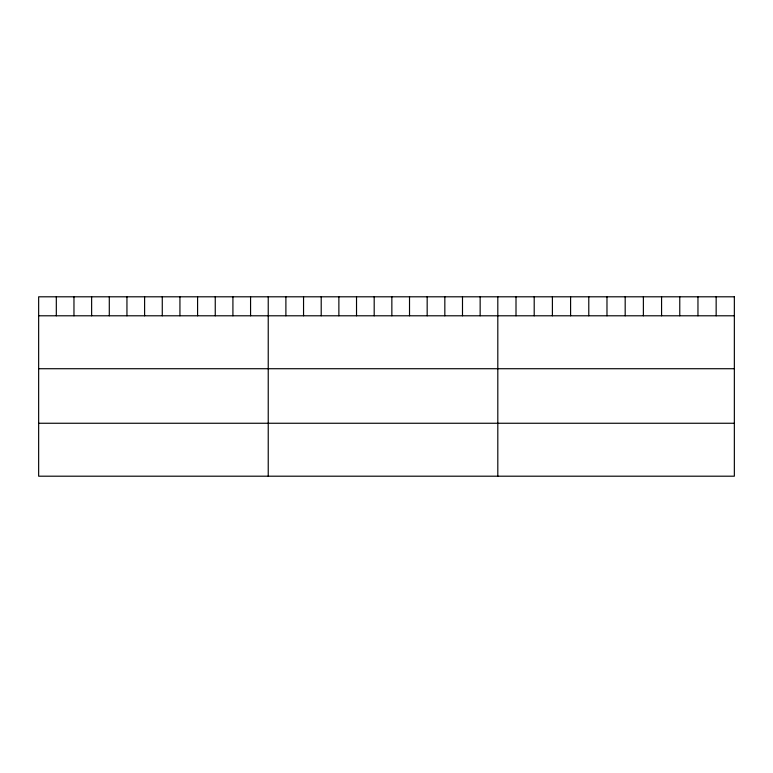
<?xml version="1.0" encoding="UTF-8"?>
<svg xmlns="http://www.w3.org/2000/svg" width="773" height="773" viewBox="0 0 773 773"><rect width="100%" height="100%" fill="white"/><g stroke="black" fill="none" stroke-linecap="round" stroke-linejoin="round"><path stroke-width="1.16" d="M38.65 315.79L734.35 315.79M38.65 368.721L734.35 368.721M38.65 423.256L734.35 423.256M716.156 296.803L716.156 315.79M697.961 296.803L697.961 315.79M679.767 296.803L679.767 315.79M661.572 296.803L661.572 315.79M643.378 296.803L643.378 315.79M625.183 296.803L625.183 315.79M606.979 296.803L606.979 315.79M588.784 296.803L588.784 315.79M570.59 296.803L570.59 315.79M552.395 296.803L552.395 315.79M534.201 296.803L534.201 315.79M516.006 296.803L516.006 315.79M497.812 296.803L497.812 476.197M480.149 296.803L480.149 315.79M462.496 296.803L462.496 315.79M444.833 296.803L444.833 315.79M427.169 296.803L427.169 315.79M409.516 296.803L409.516 315.79M391.853 296.803L391.853 315.79M374.19 296.803L374.19 315.79M356.527 296.803L356.527 315.79M338.874 296.803L338.874 315.79M321.21 296.803L321.21 315.79M303.547 296.803L303.547 315.79M285.894 296.803L285.894 315.79M268.231 296.803L268.231 476.197M250.568 296.803L250.568 315.79M232.915 296.803L232.915 315.79M215.252 296.803L215.252 315.79M197.588 296.803L197.588 315.79M179.935 296.803L179.935 315.79M162.272 296.803L162.272 315.79M144.609 296.803L144.609 315.79M126.946 296.803L126.946 315.79M109.293 296.803L109.293 315.79M91.629 296.803L91.629 315.79M73.966 296.803L73.966 315.79M56.313 296.803L56.313 315.79M734.35 296.803L38.65 296.803L38.65 476.197L734.35 476.197L734.35 296.803"/></g></svg>
